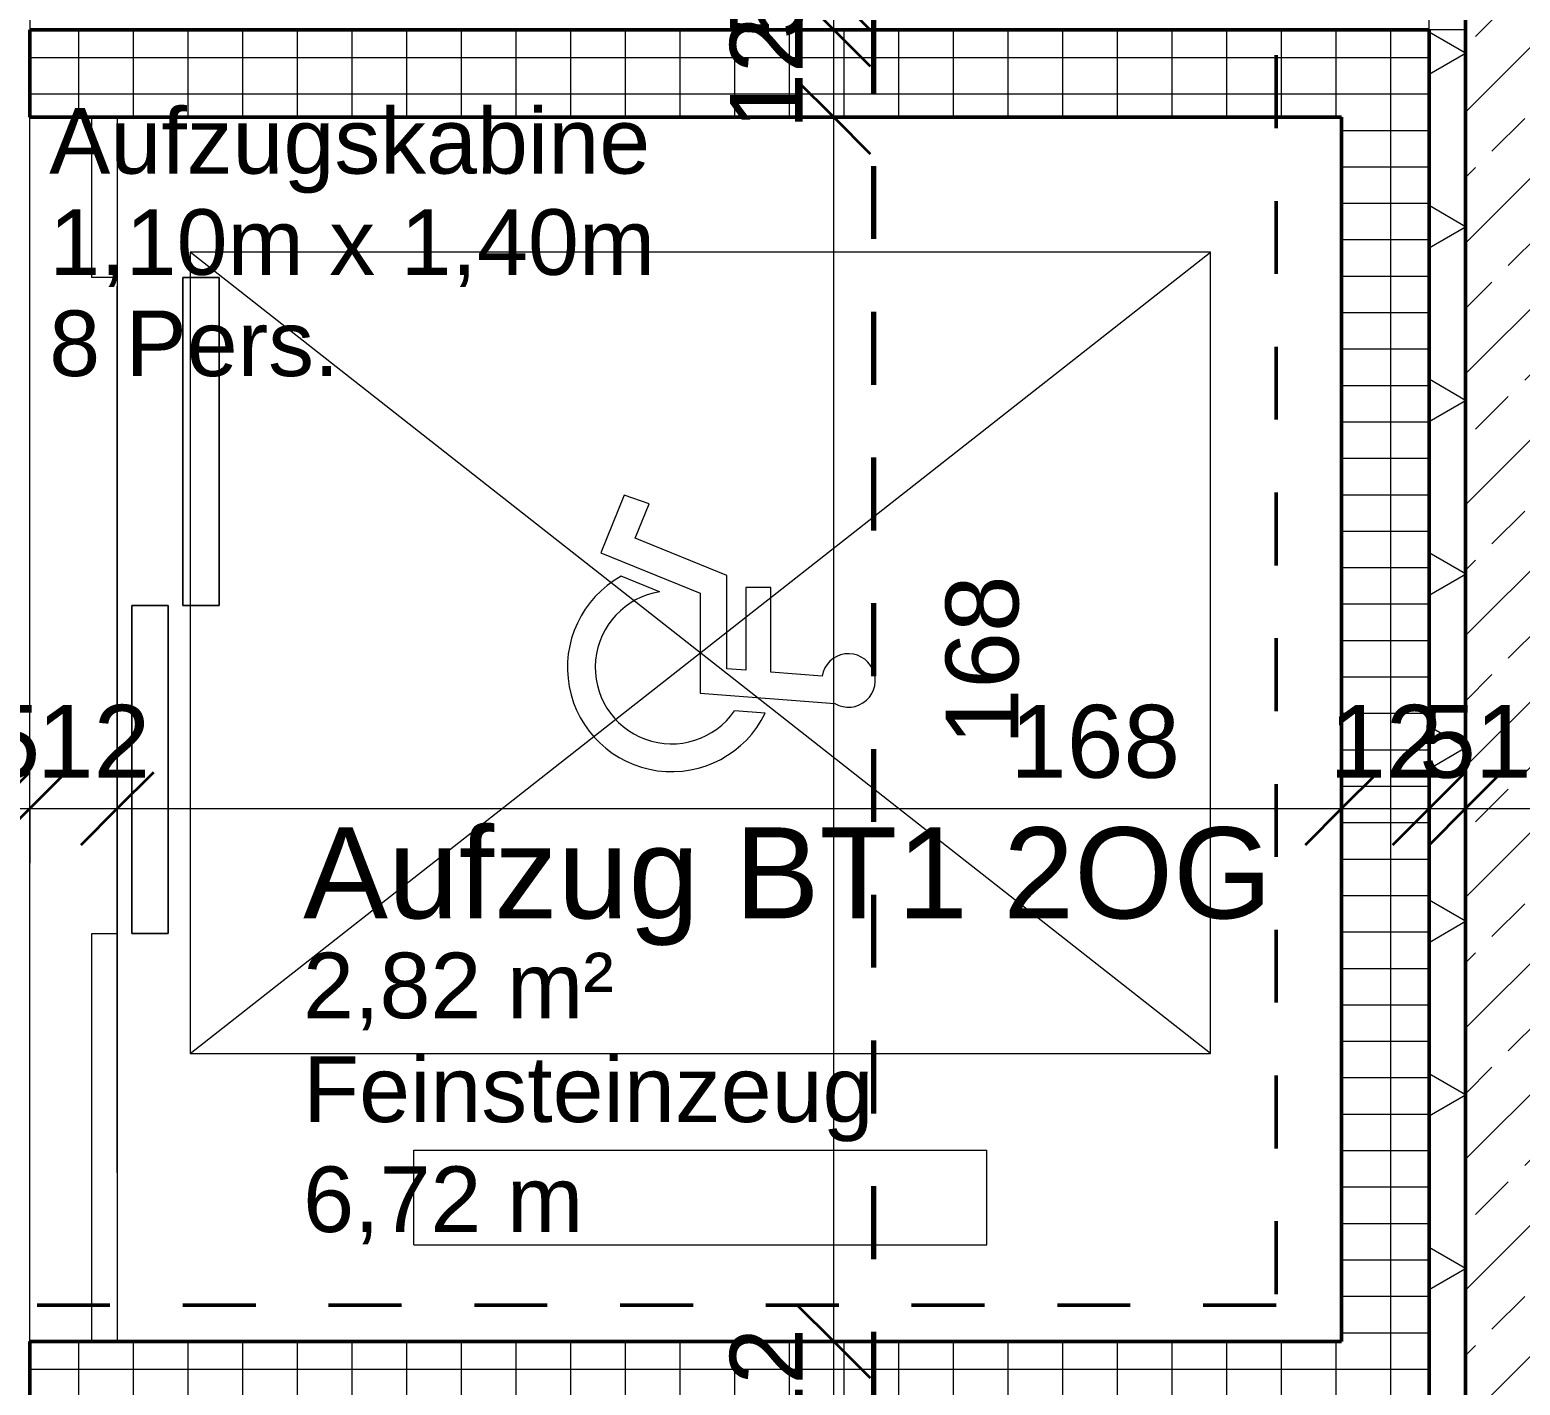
# Model space of a CAD drawing. Header units: metres. Extents: x 3 to 50, y 58.8 to 100.4.
# Drawn here: x 20.108 to 22.153, y 80.678 to 82.538 of the extents above; entities that cross this region are included whole.
import ezdxf

# ---------------------------------------------------------------- set-up
doc = ezdxf.new("R2010")
doc.units = ezdxf.units.M
doc.linetypes.add('Achse', pattern=[0.009, 0.005, -0.002, 0, -0.002])
doc.linetypes.add('Verdeckt', pattern=[0.003, 0.002, -0.001])
for name, color, linetype, lineweight in [('A_Bemassung-50_', 4, 'Continuous', 9), ('A_Bemassung_', 4, 'Continuous', 9), ('A_Brandabschnitte', 30, 'Verdeckt', 50), ('A_Raeume_', 7, 'Continuous', 5), ('A_Raeume_Beschriftung_', 7, 'Continuous', 9), ('A_Tueren', 31, 'Continuous', 13), ('A_Waende', 7, 'Continuous', 13), ('G-ANNO-SYMB_', 111, 'Continuous', 9), ('Q-SPCQ', 91, 'Continuous', 13), ('Text', 130, 'Continuous', 9)]:
    doc.layers.add(name, color=color, linetype=linetype, lineweight=lineweight)
doc.styles.add('Arial_2', font='arial.ttf', dxfattribs={"height": 0.125})
doc.styles.add('Arial_3', font='arial.ttf', dxfattribs={"height": 0.09})
doc.styles.add('Arial_5', font='arial.ttf', dxfattribs={"height": 0.1})
doc.dimstyles.new('WGA-Bemaßung', dxfattribs={"dimscale": 0.3048, "dimtxt": 0.102026, "dimasz": 0.328084, "dimexe": 0.246063, "dimexo": 0.0625, "dimgap": 0.04101, "dimtad": 1, "dimdec": 1, "dimlfac": 100, "dimrnd": 0.5, "dimdsep": 46, "dimtxsty": 'Arial_5', "dimblk1": 'OBLIQUE', "dimblk2": 'OBLIQUE', "dimsah": 1, "dimcen": 0.09, "dimdle": 0.246063, "dimazin": 2, "dimtfac": 1, "dimtdec": 4, "dimtix": 1, "dimtmove": 0, "dimatfit": 3, "dimfxl": 0.656168, "dimfxlon": 1, "dimtvp": 1, "dimtolj": 1, "dimtzin": 0, "dimarcsym": 2})
doc.dimstyles.new('WGA-Bemaßung_2', dxfattribs={"dimscale": 0.3048, "dimtxt": 0.102026, "dimasz": 0.328084, "dimexe": 0.246063, "dimexo": 0.0625, "dimgap": 0.04101, "dimtad": 1, "dimdec": 1, "dimlfac": 100, "dimrnd": 0.5, "dimdsep": 46, "dimtxsty": 'Arial_5', "dimblk1": 'OBLIQUE', "dimblk2": 'OBLIQUE', "dimsah": 1, "dimcen": 0.09, "dimdle": 0.246063, "dimazin": 2, "dimtfac": 1, "dimtdec": 4, "dimtix": 1, "dimtmove": 2, "dimatfit": 3, "dimfxl": 0.656168, "dimfxlon": 1, "dimtvp": 1, "dimtolj": 1, "dimtzin": 0, "dimarcsym": 2})
doc.dimstyles.new('WGA-Bemaßung_3', dxfattribs={"dimscale": 0.3048, "dimtxt": 0.102026, "dimasz": 0.328084, "dimexe": 0.246063, "dimexo": 0.0625, "dimgap": 0.04101, "dimtad": 1, "dimdec": 1, "dimlfac": 100, "dimrnd": 0.5, "dimdsep": 46, "dimtxsty": 'Arial_5', "dimblk1": 'OBLIQUE', "dimblk2": 'OBLIQUE', "dimsah": 1, "dimcen": 0.09, "dimdle": 0.246063, "dimazin": 2, "dimtfac": 1, "dimtdec": 4, "dimtix": 1, "dimtmove": 0, "dimatfit": 3, "dimfxl": 0.656168, "dimfxlon": 1, "dimtvp": 1, "dimtolj": 1, "dimtzin": 0, "dimarcsym": 2})
pattern_1 = [(0, (0, 0), (0, 0.05), []), (90, (0, 0), (-0.075, 0), [])]

# ---------------------------------------------------------------- blocks, each defined once
blk = doc.blocks.new('Sonder_Aufzug - Schacht_1920x1920_Kabine_1680x1680-11020161-263_PP_02OG_BT1')
at = {"layer": 'Q-SPCQ'}
for p, q in [((0.605, 1.25), (-0.01, 1.25)), ((-0.01, 1.25), (-0.01, -0.15)), ((-0.01, -0.15), (1.09, 1.25)), ((-0.01, 1.25), (1.09, -0.15)), ((1.055, 1.25), (0.605, 1.25)), ((1.09, 1.25), (1.055, 1.25)), ((1.09, -0.15), (1.09, 1.25)), ((-0.2725, 0.943), (-0.1425, 0.943)), ((-0.2725, 0.943), (-0.2725, 0.157)), ((-0.1425, 0.943), (-0.1425, 0.157)), ((0.6772, 0.6863), (0.6218, 0.55)), ((0.7564, 0.6546), (0.6772, 0.6863)), ((0.6236, 0.6058), (0.645, 0.6586)), ((0.7446, 0.6203), (0.7564, 0.6546)), ((0.6462, 0.5138), (0.6972, 0.6393)), ((0.6972, 0.6393), (0.7446, 0.6203)), ((0.4846, 0.55), (0.4706, 0.3654)), ((0.6218, 0.55), (0.4846, 0.55)), ((0.5162, 0.4876), (0.5182, 0.5138)), ((0.5182, 0.5138), (0.6462, 0.5138)), ((0.4571, 0.4609), (0.4603, 0.5031)), ((0.6298, 0.4876), (0.5162, 0.4876)), ((0.6298, 0.4533), (0.6298, 0.4876)), ((0.5082, 0.3829), (0.5136, 0.4533)), ((0.5136, 0.4533), (0.6298, 0.4533)), ((-0.2725, 0.157), (-0.1425, 0.157)), ((-0.01, -0.15), (1.09, -0.15))]:
    blk.add_line(p, q, dxfattribs=at)
for centre, radius, start, end in [((0.52, 0.5893), 0.143, 28.9919, 243.906), ((0.52, 0.5893), 0.1049, 9.0206, 235.3158), ((0.5021, 0.3467), 0.0367, 149.3223, 80.4704)]:
    blk.add_arc(centre, radius, start, end, dxfattribs=at)
blk = doc.blocks.new('Tuer_S1_Aufzug_Teleskop1 - RB_1680x2220-11029025-263_PP_02OG_BT1')
at = {"layer": 'A_Tueren', "lineweight": 5}
for p, q in [((-0.84, -0.06), (-0.84, -0.025)), ((-0.84, -0.025), (-0.28, -0.025)), ((-0.28, -0.025), (-0.28, -0.06)), ((0.62, -0.06), (0.62, -0.025)), ((0.62, -0.025), (0.84, -0.025)), ((0.84, -0.025), (0.84, -0.06)), ((-0.28, -0.06), (-0.84, -0.06)), ((0.84, -0.06), (0.62, -0.06)), ((0.17, -0.08), (-0.28, -0.08)), ((-0.28, -0.08), (-0.28, -0.13)), ((-0.28, -0.13), (-0.28, -0.08)), ((-0.28, -0.08), (0.17, -0.08)), ((0.17, -0.13), (0.17, -0.08)), ((0.17, -0.08), (0.17, -0.13)), ((-0.28, -0.13), (0.17, -0.13)), ((0.17, -0.13), (-0.28, -0.13)), ((0.62, -0.15), (0.17, -0.15)), ((0.17, -0.15), (0.17, -0.2)), ((0.17, -0.2), (0.17, -0.15)), ((0.17, -0.15), (0.62, -0.15)), ((0.62, -0.2), (0.62, -0.15)), ((0.62, -0.15), (0.62, -0.2)), ((0.17, -0.2), (0.62, -0.2)), ((0.62, -0.2), (0.17, -0.2))]:
    blk.add_line(p, q, dxfattribs=at)
at = {"layer": 'A_Tueren'}
blk.add_line((-0.6083, -0.06), (0.6083, -0.06), dxfattribs=at)
blk = doc.blocks.new('DIMBLOCK181-263_PP_02OG_BT1')
at = {"layer": 'A_Bemassung-50_', "transparency": 16777216}
for p, q in [((20.0577, 81.4693), (20.0577, 81.6693)), ((20.1077, 81.4693), (20.1077, 81.6693)), ((20.0577, 81.4693), (20.1077, 81.4693)), ((20.0577, 81.4693), (20.0577, 81.3943)), ((20.1077, 81.4693), (20.1077, 81.3943))]:
    blk.add_line(p, q, dxfattribs=at)
at = {"layer": 'A_Bemassung-50_', "lineweight": 35, "transparency": 16777216}
for p, q in [((20.0577, 81.4693), (20.1077, 81.5193)), ((20.1077, 81.4693), (20.1577, 81.5193)), ((20.0577, 81.4693), (20.0077, 81.4193)), ((20.1077, 81.4693), (20.0577, 81.4193))]:
    blk.add_line(p, q, dxfattribs=at)
at = {"layer": 'A_Bemassung-50_', "color": 0, "transparency": 16777216, "insert": (20.0442, 81.6116), "char_height": 0.1, "width": 0.092294, "attachment_point": 1, "line_spacing_factor": 0.941778, "style": 'Arial_5'}
blk.add_mtext('5', dxfattribs=at)
blk = doc.blocks.new('_Oblique')
at = {"color": 0, "linetype": 'ByBlock', "lineweight": -2}
blk.add_line((-0.5, -0.5), (0.5, 0.5), dxfattribs=at)
blk = doc.blocks.new('DIMBLOCK182-263_PP_02OG_BT1')
at = {"layer": 'A_Bemassung-50_', "transparency": 16777216}
for p, q in [((20.1077, 81.4693), (20.1077, 81.6693)), ((20.2277, 81.4693), (20.2277, 81.6693)), ((20.1077, 81.4693), (20.2277, 81.4693)), ((20.1077, 81.4693), (20.1077, 81.3943)), ((20.2277, 81.4693), (20.2277, 81.3943))]:
    blk.add_line(p, q, dxfattribs=at)
at = {"layer": 'A_Bemassung-50_', "lineweight": 35, "transparency": 16777216}
for p, q in [((20.1077, 81.4693), (20.1577, 81.5193)), ((20.2277, 81.4693), (20.2777, 81.5193)), ((20.1077, 81.4693), (20.0577, 81.4193)), ((20.2277, 81.4693), (20.1777, 81.4193))]:
    blk.add_line(p, q, dxfattribs=at)
at = {"layer": 'A_Bemassung-50_', "color": 0, "transparency": 16777216, "insert": (20.1176, 81.6116), "char_height": 0.1, "width": 0.184588, "attachment_point": 1, "line_spacing_factor": 0.941778, "style": 'Arial_5'}
blk.add_mtext('12', dxfattribs=at)
blk = doc.blocks.new('DIMBLOCK183-263_PP_02OG_BT1')
at = {"layer": 'A_Bemassung-50_', "transparency": 16777216}
for p, q in [((20.2277, 81.4693), (20.2277, 81.6693)), ((21.9077, 81.4693), (21.9077, 81.6693)), ((20.2277, 81.4693), (21.9077, 81.4693)), ((20.2277, 81.4693), (20.2277, 81.3943)), ((21.9077, 81.4693), (21.9077, 81.3943))]:
    blk.add_line(p, q, dxfattribs=at)
at = {"layer": 'A_Bemassung-50_', "lineweight": 35, "transparency": 16777216}
for p, q in [((20.2277, 81.4693), (20.2777, 81.5193)), ((21.9077, 81.4693), (21.9577, 81.5193)), ((20.2277, 81.4693), (20.1777, 81.4193)), ((21.9077, 81.4693), (21.8577, 81.4193))]:
    blk.add_line(p, q, dxfattribs=at)
at = {"layer": 'A_Bemassung-50_', "color": 0, "transparency": 16777216, "insert": (21.4529, 81.6116), "char_height": 0.1, "width": 0.276883, "attachment_point": 1, "line_spacing_factor": 0.941778, "style": 'Arial_5'}
blk.add_mtext('168', dxfattribs=at)
blk = doc.blocks.new('DIMBLOCK184-263_PP_02OG_BT1')
at = {"layer": 'A_Bemassung-50_', "transparency": 16777216}
for p, q in [((21.9077, 81.4693), (21.9077, 81.6693)), ((22.0277, 81.4693), (22.0277, 81.6693)), ((21.9077, 81.4693), (22.0277, 81.4693)), ((21.9077, 81.4693), (21.9077, 81.3943)), ((22.0277, 81.4693), (22.0277, 81.3943))]:
    blk.add_line(p, q, dxfattribs=at)
at = {"layer": 'A_Bemassung-50_', "lineweight": 35, "transparency": 16777216}
for p, q in [((21.9077, 81.4693), (21.9577, 81.5193)), ((22.0277, 81.4693), (22.0777, 81.5193)), ((21.9077, 81.4693), (21.8577, 81.4193)), ((22.0277, 81.4693), (21.9777, 81.4193))]:
    blk.add_line(p, q, dxfattribs=at)
at = {"layer": 'A_Bemassung-50_', "color": 0, "transparency": 16777216, "insert": (21.8908, 81.6116), "char_height": 0.1, "width": 0.184588, "attachment_point": 1, "line_spacing_factor": 0.941778, "style": 'Arial_5'}
blk.add_mtext('12', dxfattribs=at)
blk = doc.blocks.new('DIMBLOCK185-263_PP_02OG_BT1')
at = {"layer": 'A_Bemassung-50_', "transparency": 16777216}
for p, q in [((22.0277, 81.4693), (22.0277, 81.6693)), ((22.0777, 81.4693), (22.0777, 81.5443)), ((22.0277, 81.4693), (22.0777, 81.4693)), ((22.0277, 81.4693), (22.0277, 81.3943)), ((22.0777, 81.4693), (22.0777, 81.2693))]:
    blk.add_line(p, q, dxfattribs=at)
at = {"layer": 'A_Bemassung-50_', "lineweight": 35, "transparency": 16777216}
for p, q in [((22.0277, 81.4693), (22.0777, 81.5193)), ((22.0777, 81.4693), (22.1277, 81.5193)), ((22.0277, 81.4693), (21.9777, 81.4193)), ((22.0777, 81.4693), (22.0277, 81.4193))]:
    blk.add_line(p, q, dxfattribs=at)
at = {"layer": 'A_Bemassung-50_', "color": 0, "transparency": 16777216, "insert": (22.0142, 81.6116), "char_height": 0.1, "width": 0.092294, "attachment_point": 1, "line_spacing_factor": 0.941778, "style": 'Arial_5'}
blk.add_mtext('5', dxfattribs=at)
blk = doc.blocks.new('DIMBLOCK186-263_PP_02OG_BT1')
at = {"layer": 'A_Bemassung-50_', "transparency": 16777216}
for p, q in [((22.2577, 81.4693), (22.2577, 81.6693)), ((22.0777, 81.4693), (22.0777, 81.5443)), ((22.0777, 81.4693), (22.2577, 81.4693)), ((22.0777, 81.4693), (22.0777, 81.2693)), ((22.2577, 81.4693), (22.2577, 81.3943))]:
    blk.add_line(p, q, dxfattribs=at)
at = {"layer": 'A_Bemassung-50_', "lineweight": 35, "transparency": 16777216}
for p, q in [((22.0777, 81.4693), (22.1277, 81.5193)), ((22.2577, 81.4693), (22.3077, 81.5193)), ((22.0777, 81.4693), (22.0277, 81.4193)), ((22.2577, 81.4693), (22.2077, 81.4193))]:
    blk.add_line(p, q, dxfattribs=at)
at = {"layer": 'A_Bemassung-50_', "color": 0, "transparency": 16777216, "insert": (22.0908, 81.6116), "char_height": 0.1, "width": 0.184588, "attachment_point": 1, "line_spacing_factor": 0.941778, "style": 'Arial_5'}
blk.add_mtext('18', dxfattribs=at)
blk = doc.blocks.new('DIMBLOCK249-263_PP_02OG_BT1')
at = {"layer": 'A_Bemassung-50_', "lineweight": 35, "transparency": 16777216}
for p, q in [((21.2107, 80.738), (21.1607, 80.788)), ((21.2107, 80.738), (21.2607, 80.688)), ((21.2107, 80.618), (21.1607, 80.668)), ((21.2107, 80.618), (21.2607, 80.568))]:
    blk.add_line(p, q, dxfattribs=at)
at = {"layer": 'A_Bemassung-50_', "transparency": 16777216}
for p, q in [((21.2107, 80.738), (21.0107, 80.738)), ((21.2107, 80.618), (21.2107, 80.738)), ((21.2107, 80.738), (21.2857, 80.738)), ((21.2107, 80.618), (21.0107, 80.618)), ((21.2107, 80.618), (21.2857, 80.618))]:
    blk.add_line(p, q, dxfattribs=at)
at = {"layer": 'A_Bemassung-50_', "color": 0, "transparency": 16777216, "insert": (21.0683, 80.6011), "char_height": 0.1, "width": 0.184588, "attachment_point": 1, "rotation": 90, "line_spacing_factor": 0.941778, "style": 'Arial_5'}
blk.add_mtext('12', dxfattribs=at)
blk = doc.blocks.new('DIMBLOCK250-263_PP_02OG_BT1')
at = {"layer": 'A_Bemassung-50_', "lineweight": 35, "transparency": 16777216}
for p, q in [((21.2107, 82.418), (21.1607, 82.468)), ((21.2107, 82.418), (21.2607, 82.368)), ((21.2107, 80.738), (21.1607, 80.788)), ((21.2107, 80.738), (21.2607, 80.688))]:
    blk.add_line(p, q, dxfattribs=at)
at = {"layer": 'A_Bemassung-50_', "transparency": 16777216}
for p, q in [((21.2107, 82.418), (21.0107, 82.418)), ((21.2107, 80.738), (21.2107, 82.418)), ((21.2107, 82.418), (21.2857, 82.418)), ((21.2107, 80.738), (21.0107, 80.738)), ((21.2107, 80.738), (21.2857, 80.738))]:
    blk.add_line(p, q, dxfattribs=at)
at = {"layer": 'A_Bemassung-50_', "color": 0, "transparency": 16777216, "insert": (21.3643, 81.5562), "char_height": 0.1, "width": 0.276883, "attachment_point": 1, "rotation": 90, "line_spacing_factor": 0.941778, "style": 'Arial_5'}
blk.add_mtext('168', dxfattribs=at)
blk = doc.blocks.new('DIMBLOCK251-263_PP_02OG_BT1')
at = {"layer": 'A_Bemassung-50_', "lineweight": 35, "transparency": 16777216}
for p, q in [((21.2107, 82.538), (21.1607, 82.588)), ((21.2107, 82.538), (21.2607, 82.488)), ((21.2107, 82.418), (21.1607, 82.468)), ((21.2107, 82.418), (21.2607, 82.368))]:
    blk.add_line(p, q, dxfattribs=at)
at = {"layer": 'A_Bemassung-50_', "transparency": 16777216}
for p, q in [((21.2107, 82.538), (21.0107, 82.538)), ((21.2107, 82.418), (21.2107, 82.538)), ((21.2107, 82.538), (21.2857, 82.538)), ((21.2107, 82.418), (21.0107, 82.418)), ((21.2107, 82.418), (21.2857, 82.418))]:
    blk.add_line(p, q, dxfattribs=at)
at = {"layer": 'A_Bemassung-50_', "color": 0, "transparency": 16777216, "insert": (21.0683, 82.4011), "char_height": 0.1, "width": 0.184588, "attachment_point": 1, "rotation": 90, "line_spacing_factor": 0.941778, "style": 'Arial_5'}
blk.add_mtext('12', dxfattribs=at)
blk = doc.blocks.new('DIMBLOCK252-263_PP_02OG_BT1')
at = {"layer": 'A_Bemassung-50_', "lineweight": 35, "transparency": 16777216}
for p, q in [((21.2107, 82.588), (21.1607, 82.638)), ((21.2107, 82.538), (21.1607, 82.588)), ((21.2107, 82.588), (21.2607, 82.538)), ((21.2107, 82.538), (21.2607, 82.488))]:
    blk.add_line(p, q, dxfattribs=at)
at = {"layer": 'A_Bemassung-50_', "transparency": 16777216}
for p, q in [((21.2107, 82.588), (21.0107, 82.588)), ((21.2107, 82.538), (21.2107, 82.588)), ((21.2107, 82.588), (21.2857, 82.588)), ((21.2107, 82.538), (21.0107, 82.538)), ((21.2107, 82.538), (21.2857, 82.538))]:
    blk.add_line(p, q, dxfattribs=at)
at = {"layer": 'A_Bemassung-50_', "color": 0, "transparency": 16777216, "insert": (21.0683, 82.5245), "char_height": 0.1, "width": 0.092294, "attachment_point": 1, "rotation": 90, "line_spacing_factor": 0.941778, "style": 'Arial_5'}
blk.add_mtext('5', dxfattribs=at)
blk = doc.blocks.new('DIMBLOCK511-263_PP_02OG_BT1')
at = {"layer": 'A_Bemassung-50_', "transparency": 16777216}
for p, q in [((18.3277, 82.7152), (18.3277, 82.9152)), ((20.1077, 82.7152), (20.1077, 82.7902)), ((18.3277, 82.7152), (20.1077, 82.7152)), ((18.3277, 82.7152), (18.3277, 82.6402)), ((20.1077, 82.7152), (20.1077, 82.5152))]:
    blk.add_line(p, q, dxfattribs=at)
at = {"layer": 'A_Bemassung-50_', "lineweight": 35, "transparency": 16777216}
for p, q in [((18.3277, 82.7152), (18.3777, 82.7652)), ((20.1077, 82.7152), (20.1577, 82.7652)), ((18.3277, 82.7152), (18.2777, 82.6652)), ((20.1077, 82.7152), (20.0577, 82.6652))]:
    blk.add_line(p, q, dxfattribs=at)
at = {"layer": 'A_Bemassung-50_', "color": 0, "transparency": 16777216, "insert": (19.1023, 82.8575), "char_height": 0.1, "width": 0.276883, "attachment_point": 1, "line_spacing_factor": 0.941778, "style": 'Arial_5'}
blk.add_mtext('178', dxfattribs=at)
blk = doc.blocks.new('DIMBLOCK512-263_PP_02OG_BT1')
at = {"layer": 'A_Bemassung-50_', "transparency": 16777216}
for p, q in [((22.2577, 82.7152), (22.2577, 82.9152)), ((20.1077, 82.7152), (20.1077, 82.7902)), ((20.1077, 82.7152), (22.2577, 82.7152)), ((20.1077, 82.7152), (20.1077, 82.5152)), ((22.2577, 82.7152), (22.2577, 82.6402))]:
    blk.add_line(p, q, dxfattribs=at)
at = {"layer": 'A_Bemassung-50_', "lineweight": 35, "transparency": 16777216}
for p, q in [((20.1077, 82.7152), (20.1577, 82.7652)), ((22.2577, 82.7152), (22.3077, 82.7652)), ((20.1077, 82.7152), (20.0577, 82.6652)), ((22.2577, 82.7152), (22.2077, 82.6652))]:
    blk.add_line(p, q, dxfattribs=at)
at = {"layer": 'A_Bemassung-50_', "color": 0, "transparency": 16777216, "insert": (21.0673, 82.8575), "char_height": 0.1, "width": 0.276883, "attachment_point": 1, "line_spacing_factor": 0.941778, "style": 'Arial_5'}
blk.add_mtext('215', dxfattribs=at)

msp = doc.modelspace()

# ---------------------------------------------------------------- hatches: boundary and pattern name
at = {"layer": 'A_Waende', "lineweight": 5}
h = msp.add_hatch(dxfattribs=at)
h.set_pattern_fill('FP_4', color=250, style=0, pattern_type=2)
h.set_pattern_definition([(45, (0, 0), (-0.08980256, 0.08980256), []), (45, (0.0898, 0), (-0.08980256, 0.08980256), [0.0635, -0.03175])])
h.paths.add_polyline_path([(22.2577, 80.3355), (22.2577, 87.658), (22.0777, 87.658), (22.0777, 80.3355)])
h = msp.add_hatch(dxfattribs=at)
h.set_pattern_fill('FP_7', color=250, style=0, pattern_type=2)
h.set_pattern_definition(pattern_1)
h.paths.add_polyline_path([(20.2277, 82.418), (20.2277, 82.538), (20.1077, 82.538), (20.1077, 82.418)])
h = msp.add_hatch(dxfattribs=at)
h.set_pattern_fill('FP_7', color=250, style=0, pattern_type=2)
h.set_pattern_definition(pattern_1)
h.paths.add_polyline_path([(20.941, 82.418), (22.0277, 82.418), (22.0277, 82.538), (20.2277, 82.538), (20.2277, 82.418), (20.5875, 82.418)])
h = msp.add_hatch(dxfattribs=at)
h.set_pattern_fill('FP_172', color=250, angle=-90, style=0, pattern_type=2)
h.set_pattern_definition([(90, (22.078, 81.553), (-0.20637, -4e-13), []), (150, (22.078, 81.553), (-0.103185, -0.17872), []), (210, (22.078, 81.553), (0.103185, -0.17872), [])])
h.paths.add_polyline_path([(22.0777, 80.568), (22.0777, 82.538), (22.0277, 82.538), (22.0277, 80.568)])
h = msp.add_hatch(dxfattribs=at)
h.set_pattern_fill('FP_7', color=250, style=0, pattern_type=2)
h.set_pattern_definition(pattern_1)
h.paths.add_polyline_path([(21.9077, 80.618), (22.0277, 80.618), (22.0277, 82.418), (21.9077, 82.418), (21.9077, 80.7305)])
h = msp.add_hatch(dxfattribs=at)
h.set_pattern_fill('FP_7', color=250, style=0, pattern_type=2)
h.set_pattern_definition(pattern_1)
h.paths.add_polyline_path([(21.4777, 80.618), (21.9077, 80.618), (21.9077, 80.738), (20.1077, 80.738), (20.1077, 80.618), (21.3, 80.618)])

# ---------------------------------------------------------------- linework, layer by layer
at = {"layer": 'A_Brandabschnitte'}
for p, q in [((21.8177, 82.703), (21.8177, 80.788)), ((21.8177, 80.788), (20.0077, 80.788))]:
    msp.add_line(p, q, dxfattribs=at)
at = {"layer": 'A_Raeume_', "flags": 128}
msp.add_lwpolyline([(21.9077, 82.418), (20.2277, 82.418), (20.2277, 80.738), (21.9077, 80.738)], close=True, dxfattribs=at)
at = {"layer": 'A_Waende', "lineweight": 50}
for p, q in [((22.0777, 80.1555), (22.0777, 87.458)), ((22.0277, 82.538), (20.1077, 82.538)), ((20.1077, 82.418), (20.1077, 82.538)), ((22.0277, 80.618), (22.0277, 82.538)), ((20.1077, 82.418), (21.9077, 82.418)), ((21.9077, 82.418), (21.9077, 80.738)), ((20.1077, 80.738), (21.9077, 80.738)), ((20.1077, 80.618), (20.1077, 80.738))]:
    msp.add_line(p, q, dxfattribs=at)
at = {"layer": 'A_Waende', "color": 250, "lineweight": 5}
for p, q in [((22.0277, 82.538), (22.0277, 82.588)), ((22.0777, 82.538), (22.0277, 82.538))]:
    msp.add_line(p, q, dxfattribs=at)
at = {"layer": 'A_Waende'}
for p, q in [((20.1077, 80.738), (20.1077, 82.418)), ((20.2277, 82.418), (20.2277, 80.738))]:
    msp.add_line(p, q, dxfattribs=at)
at = {"layer": 'G-ANNO-SYMB_', "linetype": 'Achse', "lineweight": 70}
msp.add_line((21.2652, 91.551), (21.2652, 68.0037), dxfattribs=at)

# ---------------------------------------------------------------- block references
at = {"layer": 'A_Tueren', "rotation": 90.00000000000017}
msp.add_blockref('Tuer_S1_Aufzug_Teleskop1 - RB_1680x2220-11029025-263_PP_02OG_BT1', (20.1677, 81.578), dxfattribs=at)
at = {"layer": 'Q-SPCQ', "rotation": 90.00000000000026}
msp.add_blockref('Sonder_Aufzug - Schacht_1920x1920_Kabine_1680x1680-11020161-263_PP_02OG_BT1', (21.5777, 81.143), dxfattribs=at)

# ---------------------------------------------------------------- texts
at = {"layer": 'A_Raeume_Beschriftung_', "attachment_point": 1}
for s, insert, char_height, width, style in [('Aufzug BT1 2OG', (20.4827, 81.4436), 0.125, 1.603375, 'Arial_2'), ('2,82 m²', (20.4827, 81.2716), 0.09, 0.505063, 'Arial_3'), ('Feinsteinzeug', (20.4827, 81.1291), 0.09, 0.909915, 'Arial_3'), ('6,72 m', (20.4827, 80.9782), 0.09, 0.456962, 'Arial_3')]:
    msp.add_mtext(s, dxfattribs=dict(at, insert=insert, char_height=char_height, width=width, style=style))
at = {"layer": 'Text', "color": 7, "char_height": 0.09, "attachment_point": 1, "style": 'Arial_3'}
for s, insert, width in [('Aufzugskabine', (20.1343, 82.4306), 0.970042), ('1,10m x 1,40m ', (20.1343, 82.2917), 1.022152), ('8 Pers.', (20.1343, 82.1528), 0.464979)]:
    msp.add_mtext(s, dxfattribs=dict(at, insert=insert, width=width))

# ---------------------------------------------------------------- dimensions: what is measured, and where the dimension line sits
at = {"layer": 'A_Bemassung_'}
for base, p1, p2, dimstyle, override, picture, middle in [((20.1077, 82.7152), (18.3277, 82.9152), (20.1077, 82.5152), 'WGA-Bemaßung_3', {"dimpost": '<>', "dimfxl": 1.82439}, 'DIMBLOCK511-263_PP_02OG_BT1', (19.2177, 82.7788)), ((22.2577, 82.7152), (20.1077, 82.5152), (22.2577, 82.9152), 'WGA-Bemaßung_3', {"dimpost": '<>', "dimfxl": 2.186893}, 'DIMBLOCK512-263_PP_02OG_BT1', (21.1827, 82.7788)), ((20.1077, 81.4693), (20.0577, 81.6693), (20.1077, 81.6693), 'WGA-Bemaßung', {"dimpost": '<>', "dimfxl": 0.05}, 'DIMBLOCK181-263_PP_02OG_BT1', (20.0827, 81.5326)), ((22.0277, 81.4693), (21.9077, 81.6693), (22.0277, 81.6693), 'WGA-Bemaßung', {"dimpost": '<>', "dimfxl": 0.12}, 'DIMBLOCK184-263_PP_02OG_BT1', (21.9677, 81.532)), ((22.0777, 81.4693), (22.0277, 81.6693), (22.0777, 81.2693), 'WGA-Bemaßung', {"dimpost": '<>', "dimfxl": 0.403113}, 'DIMBLOCK185-263_PP_02OG_BT1', (22.0527, 81.5326)), ((22.2577, 81.4693), (22.0777, 81.2693), (22.2577, 81.6693), 'WGA-Bemaßung', {"dimpost": '<>', "dimfxl": 0.438634}, 'DIMBLOCK186-263_PP_02OG_BT1', (22.1677, 81.5328))]:
    dim = msp.add_linear_dim(base=base, p1=p1, p2=p2, dimstyle=dimstyle, override=override, dxfattribs=at)
    dim.commit()
    dim.dimension.update_dxf_attribs({"geometry": picture, "text_midpoint": middle})
for base, p1, p2, override, picture, middle in [((21.2107, 82.588), (21.0107, 82.538), (21.0107, 82.588), {"dimpost": '<>', "dimfxl": 0.05}, 'DIMBLOCK252-263_PP_02OG_BT1', (21.1473, 82.563)), ((21.2107, 82.538), (21.0107, 82.418), (21.0107, 82.538), {"dimpost": '<>', "dimfxl": 0.12}, 'DIMBLOCK251-263_PP_02OG_BT1', (21.1479, 82.478)), ((21.2107, 80.738), (21.0107, 80.618), (21.0107, 80.738), {"dimpost": '<>', "dimfxl": 0.12}, 'DIMBLOCK249-263_PP_02OG_BT1', (21.1479, 80.678))]:
    dim = msp.add_linear_dim(base=base, p1=p1, p2=p2, angle=90, dimstyle='WGA-Bemaßung', override=override, dxfattribs=at)
    dim.commit()
    dim.dimension.update_dxf_attribs({"geometry": picture, "text_midpoint": middle})
dim = msp.add_linear_dim(base=(21.2107, 82.418), p1=(21.0107, 80.738), p2=(21.0107, 82.418), angle=90, dimstyle='WGA-Bemaßung_2', override={"dimpost": '<>', "dimfxl": 1.68}, dxfattribs=at)
dim.commit()
dim.dimension.update_dxf_attribs({"geometry": 'DIMBLOCK250-263_PP_02OG_BT1', "text_midpoint": (21.431, 81.6946), "dimtype": 160, "text_rotation": 90})
for base, p1, p2, override, picture, middle in [((20.2277, 81.4693), (20.1077, 81.6693), (20.2277, 81.6693), {"dimpost": '<>', "dimfxl": 0.12}, 'DIMBLOCK182-263_PP_02OG_BT1', (20.2099, 81.5449)), ((21.9077, 81.4693), (20.2277, 81.6693), (21.9077, 81.6693), {"dimpost": '<>', "dimfxl": 1.68}, 'DIMBLOCK183-263_PP_02OG_BT1', (21.5913, 81.5449))]:
    dim = msp.add_linear_dim(base=base, p1=p1, p2=p2, dimstyle='WGA-Bemaßung_2', override=override, dxfattribs=at)
    dim.commit()
    dim.dimension.update_dxf_attribs({"geometry": picture, "text_midpoint": middle, "dimtype": 160})

doc.saveas('drawing.dxf')
